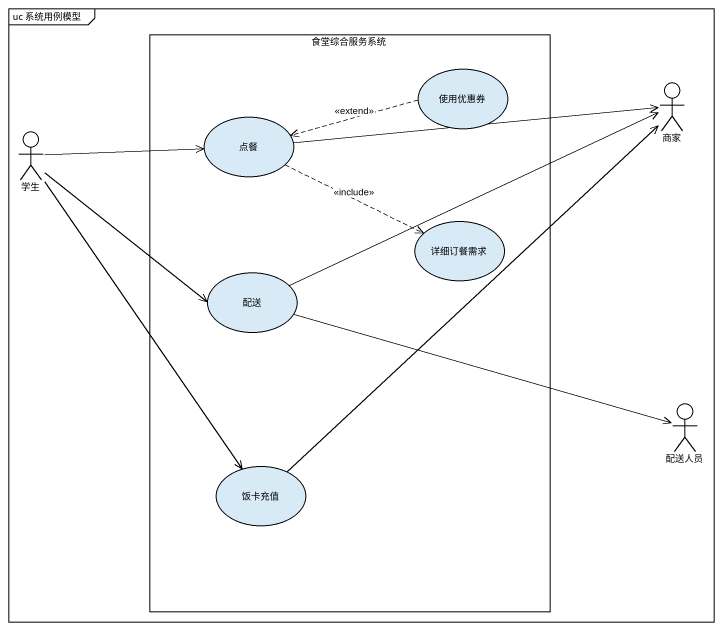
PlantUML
@startuml
mainframe uc 系统用例模型
rectangle 食堂综合服务系统 {
  usecase 使用优惠券
  usecase 点餐
  usecase 详细订餐需求
  usecase 配送
  usecase 饭卡充值
}
actor 商家
actor 学生
actor 配送人员
使用优惠券 .left.> 点餐 : <<extend>>
学生 -right-> 点餐
学生 -right-> 配送
学生 --> 饭卡充值
点餐 -right-> 商家
点餐 .right.> 详细订餐需求 : <<include>>
配送 -right-> 商家
配送 -right-> 配送人员
饭卡充值 -up-> 商家
@enduml
